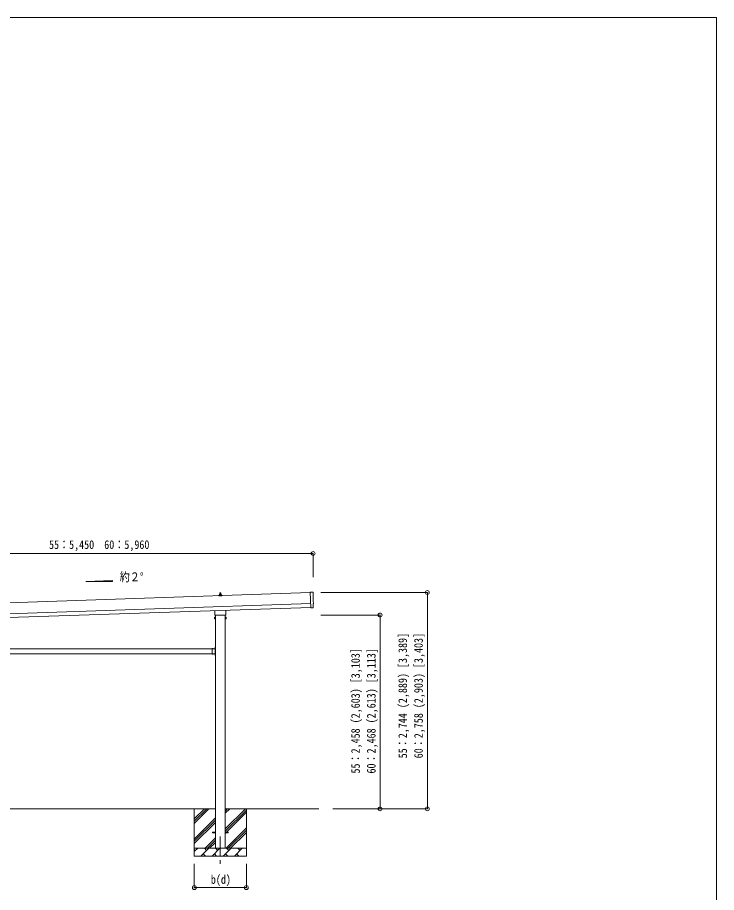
# Model space of a CAD drawing. Units: millimetres at full size, sheet at 1:50; details may follow other scales. Extents: x -14053 to 14053, y -9700 to 9700.
# Drawn here: x 4481 to 13347, y -1400 to 9700 of the extents above; entities that cross this region are included whole.
import ezdxf
from ezdxf.enums import TextEntityAlignment as Align

# ---------------------------------------------------------------- set-up
doc = ezdxf.new("R2010")
doc.units = ezdxf.units.MM
doc.header["$LTSCALE"] = 50
doc.header["$PDMODE"] = 32
doc.header["$PDSIZE"] = 50
doc.linetypes.add('CHAIN1', pattern=[8, 5, -1, 1, -1])
doc.linetypes.add('USER8', pattern=[4, 3, -1])
for name, color, linetype, lineweight in [('0-2_建具', 4, 'Continuous', 9), ('0-3_階段', 7, 'CHAIN1', 9), ('0-4_設備', 7, 'Continuous', 9), ('0-7_ハッチ', 7, 'Continuous', 9), ('0-8_外構', 6, 'Continuous', 9), ('F-0_ﾚｲﾔ240', 7, 'Continuous', 9)]:
    doc.layers.add(name, color=color, linetype=linetype, lineweight=lineweight)
doc.styles.add('ＭＳ ゴシック', font='')
doc.styles.get('ＭＳ ゴシック').set_extended_font_data('MS Gothic')

msp = doc.modelspace()

# ---------------------------------------------------------------- linework, layer by layer
at = {"layer": '0-2_建具'}
for p, q in [((8194.5, 2404.22), (2811.49, 2224.79)), ((7034.89, 2363.24), (7034.89, 2370.95)), ((7071.39, 2363.24), (7034.89, 2363.24)), ((7035.27, 2371.74), (7071, 2371.74)), ((7035.65, 2371.92), (7042.37, 2373.55)), ((7042.75, 2373.74), (7063.52, 2373.74)), ((7043.14, 2374.52), (7043.14, 2378.74)), ((7044.14, 2378.74), (7062.14, 2378.74)), ((7047.14, 2378.74), (7047.86, 2402.26)), ((7048.86, 2403.24), (7057.41, 2403.24)), ((7058.41, 2402.26), (7059.14, 2378.74)), ((7063.14, 2374.52), (7063.14, 2378.74)), ((7070.62, 2371.92), (7063.9, 2373.55)), ((7071.39, 2363.24), (7071.39, 2370.95)), ((2816.16, 2084.87), (8199.17, 2264.3)), ((2817.82, 2034.89), (8200.83, 2214.33)), ((6983.14, 2120.47), (6983.14, 2125.97)), ((6984.84, 2129.25), (6984.84, 2173.79)), ((7121.07, 2116.97), (6985.2, 2116.97)), ((6990.64, 2116.97), (6990.64, -838.86)), ((7115.64, -838.86), (7115.64, 2116.97)), ((7121.44, 2178.35), (7121.44, 2129.25)), ((7123.14, 2125.97), (7123.14, 2120.47)), ((8200.92, 2211.56), (8200.96, 2210.56)), ((8220.58, 2211.21), (8227.48, 2211.81)), ((6979.14, 2090.97), (6979.9, 2092.29)), ((6979.14, 2090.97), (6979.14, 2073.97)), ((6979.14, 2073.97), (6979.9, 2072.66)), ((6986.14, 2087.38), (6979.9, 2087.38)), ((6986.14, 2077.57), (6979.9, 2077.57)), ((6986.14, 2072.66), (6979.9, 2072.66)), ((6988.64, 2073.27), (6986.14, 2073.27)), ((7117.64, 2073.27), (7120.14, 2073.27)), ((7120.14, 2087.38), (7126.38, 2087.38)), ((7120.14, 2077.57), (7126.38, 2077.57)), ((7120.14, 2072.66), (7126.38, 2072.66)), ((7127.14, 2090.97), (7126.38, 2092.29)), ((7127.14, 2073.97), (7126.38, 2072.66)), ((7127.14, 2090.97), (7127.14, 2073.97)), ((4057.64, 1689.14), (6948.64, 1689.14)), ((6948.64, 1692.14), (6948.64, 1626.14)), ((6948.64, 1692.14), (6988.64, 1692.14)), ((6951.74, 1692.65), (6951.74, 1692.14)), ((6951.74, 1692.14), (6963.54, 1692.14)), ((6988.13, 1708.04), (6988.64, 1708.04)), ((6988.64, 1712.14), (6990.64, 1712.14)), ((6988.64, 1712.14), (6988.64, 1692.14)), ((6988.64, 1708.04), (6988.64, 1696.24)), ((6990.64, 1705.14), (6988.64, 1705.14)), ((6990.64, 1699.14), (6988.64, 1699.14)), ((6988.64, 1688.14), (6988.64, 1630.14)), ((6990.64, 1712.14), (6990.64, 1692.14)), ((4057.64, 1629.14), (6948.64, 1629.14)), ((6948.64, 1626.14), (6988.64, 1626.14)), ((6951.74, 1625.63), (6951.74, 1626.14)), ((6951.74, 1626.14), (6963.54, 1626.14)), ((6984.64, 1629.14), (6990.14, 1629.14)), ((6988.64, 1628.14), (6984.64, 1628.14)), ((6988.13, 1622.04), (6988.64, 1622.04)), ((6988.64, 1626.14), (6988.64, 1606.14)), ((6988.64, 1622.04), (6988.64, 1610.24)), ((6990.64, 1619.14), (6988.64, 1619.14)), ((6990.64, 1613.14), (6988.64, 1613.14)), ((6988.64, 1606.14), (6990.64, 1606.14)), ((6990.64, 1626.14), (6990.64, 1606.14)), ((6953.14, -634.36), (6990.64, -634.36)), ((6953.14, -643.36), (6953.14, -634.36)), ((6953.14, -643.36), (6990.64, -643.36)), ((7115.64, -634.36), (7153.14, -634.36)), ((7115.64, -643.36), (7153.14, -643.36)), ((7153.14, -643.36), (7153.14, -634.36))]:
    msp.add_line(p, q, dxfattribs=at)
for points in [[(8225.94, 2408.71), (8194.33, 2409.31), (8200.92, 2211.56)], [(8230.22, 2214.89), (8228.65, 2261.89), (8229.25, 2261.91)], [(8219.83, 2211.46), (8219.14, 2212.07), (8200.96, 2210.56)], [(6986.14, 2072.66), (6986.14, 2092.29), (6979.9, 2092.29)], [(6986.14, 2073.27), (6986.14, 2091.67), (6988.64, 2091.67)], [(7120.14, 2073.27), (7120.14, 2091.67), (7117.64, 2091.67)], [(7120.14, 2072.66), (7120.14, 2092.29), (7126.38, 2092.29)], [(6951.74, 1692.65), (6963.54, 1692.65), (6963.54, 1692.14)], [(6988.64, 1688.14), (6984.64, 1688.14), (6984.64, 1690.14), (6988.64, 1690.14)], [(6984.64, 1689.14), (6990.14, 1689.14), (6990.14, 1629.14)], [(6988.13, 1708.04), (6988.13, 1696.24), (6988.64, 1696.24)], [(6951.74, 1625.63), (6963.54, 1625.63), (6963.54, 1626.14)], [(6988.64, 1630.14), (6984.64, 1630.14), (6984.64, 1628.14)], [(6988.13, 1622.04), (6988.13, 1610.24), (6988.64, 1610.24)]]:
    msp.add_lwpolyline(points, dxfattribs=at)
for points in [[(6988.64, 2071.97), (6988.64, 2092.97), (6990.64, 2092.97), (6990.64, 2071.97)], [(7117.64, 2071.97), (7117.64, 2092.97), (7115.64, 2092.97), (7115.64, 2071.97)]]:
    msp.add_lwpolyline(points, close=True, dxfattribs=at)
at = {"layer": '0-2_建具', "linetype": 'USER8'}
for points in [[(6955.14, 1694.75), (6956.49, 1691.97), (6957.64, 1691.37)], [(6960.14, 1694.75), (6958.78, 1691.97), (6957.64, 1691.37)], [(6986.03, 1704.64), (6988.8, 1703.29), (6989.41, 1702.14)], [(6986.03, 1699.64), (6988.8, 1701), (6989.41, 1702.14)], [(6955.14, 1623.53), (6956.49, 1626.31), (6957.64, 1626.92)], [(6960.14, 1623.53), (6958.78, 1626.31), (6957.64, 1626.92)], [(6986.03, 1618.64), (6988.8, 1617.29), (6989.41, 1616.14)], [(6986.03, 1613.64), (6988.8, 1615), (6989.41, 1616.14)]]:
    msp.add_lwpolyline(points, dxfattribs=at)
at = {"layer": '0-2_建具'}
for centre, radius, start, end in [((7035.89, 2370.95), 1, 103.62699, 180), ((7042.14, 2374.52), 1, 283.62699, 0), ((7047.22, 2378.1), 4.13, 90, 171.17633), ((7044.14, 2377.74), 1, 90, 180), ((7048.86, 2402.24), 1, 90, 178.60509), ((7056.47, 2378.74), 4.83, 133.60282, 180), ((7049.8, 2378.74), 4.83, 0, 46.39718), ((7057.41, 2402.24), 1, 1.39491, 90), ((7059.05, 2378.1), 4.13, 8.82367, 90), ((7062.14, 2377.74), 1, 0, 90), ((7064.14, 2374.52), 1, 180, 256.37301), ((7070.39, 2370.95), 1, 0, 76.37301), ((6987.14, 2125.97), 4, 125.09963, 180), ((6987.14, 2120.47), 4, 180, 194.47751), ((6987.14, 2120.47), 4, 194.47751, 241.04498), ((7119.14, 2120.47), 4, 298.95502, 345.52249), ((7119.14, 2125.97), 4, 0, 54.90037), ((7119.14, 2120.47), 4, 345.52249, 0), ((6983.48, 2089.84), 4.34, 145.61575, 214.38425), ((6983.48, 2075.11), 4.34, 145.61575, 214.38425), ((6995.38, 2082.47), 16.24, 162.41205, 197.58795), ((7122.79, 2089.84), 4.34, 325.61575, 34.38425), ((7110.9, 2082.47), 16.24, 342.41205, 17.58795), ((7122.79, 2075.11), 4.34, 325.61575, 34.38425), ((6957.64, 1686.91), 8.23, 44.2189, 135.7811), ((6993.87, 1702.14), 8.23, 134.2189, 225.7811), ((6988.64, 1692.14), 2, 270, 0), ((6957.64, 1631.37), 8.23, 224.2189, 315.7811), ((6993.87, 1616.14), 8.23, 134.2189, 225.7811), ((6988.64, 1626.14), 2, 0, 90)]:
    msp.add_arc(centre, radius, start, end, dxfattribs=at)
for centre, major_axis, ratio, start_param, end_param in [((8225.88, 2405.71), (3, 0.1), 0.99863, 6.26838895, 7.80162176), ((12991.45, 2494.1), (-4760.73, -158.69), 0.99863, 6.26838895, 6.29767781), ((8229.11, 2266.31), (4.4, 0.15), 0.99863, 4.71238898, 6.29767781), ((8220.49, 2212.21), (0.75, -0.666), 0.9974, 4.71238898, 5.52523108), ((8227.22, 2214.8), (2.25, -2), 0.9974, 5.52523108, 7.04113953)]:
    msp.add_ellipse(centre, major_axis=major_axis, ratio=ratio, start_param=start_param, end_param=end_param, dxfattribs=at)
at = {"layer": '0-3_階段'}
msp.add_line((7053.14, -688.86), (7053.14, -1037.86), dxfattribs=at)
at = {"layer": '0-4_設備'}
for p, q in [((6990.64, -338.86), (4015.64, -338.86)), ((6723.14, -338.86), (6723.14, -938.86)), ((6723.14, -523.91), (6908.19, -338.86)), ((6723.14, -495.62), (6879.9, -338.86)), ((6723.14, -467.34), (6851.62, -338.86)), ((8304.02, -338.86), (7115.64, -338.86)), ((7115.64, -593.96), (7370.74, -338.86)), ((7115.64, -395.97), (7172.75, -338.86)), ((7115.64, -367.68), (7144.46, -338.86)), ((7115.64, -622.24), (7383.14, -354.74)), ((7115.64, -650.53), (7383.14, -383.03)), ((7383.14, -338.86), (7383.14, -938.86)), ((6723.14, -721.9), (6990.64, -454.4)), ((6723.14, -750.18), (6990.64, -482.68)), ((6723.14, -778.47), (6990.64, -510.97)), ((7125.29, -838.86), (7383.14, -581.02)), ((7153.58, -838.86), (7383.14, -609.3)), ((7181.86, -838.86), (7383.14, -637.58)), ((6860.74, -838.86), (6990.64, -708.96)), ((6889.02, -838.86), (6990.64, -737.24)), ((6917.3, -838.86), (6990.64, -765.53)), ((6723.14, -838.86), (7383.14, -838.86)), ((6723.14, -881.75), (6766.03, -838.86)), ((6737.48, -867.41), (6723.14, -853.07)), ((6807.45, -938.86), (6907.45, -838.86)), ((6878.9, -867.41), (6850.34, -838.86)), ((6948.87, -938.86), (7048.87, -838.86)), ((7020.32, -867.41), (6991.77, -838.86)), ((7090.29, -938.86), (7190.29, -838.86)), ((7161.74, -867.41), (7133.19, -838.86)), ((7231.72, -938.86), (7331.72, -838.86)), ((7303.16, -867.41), (7274.61, -838.86)), ((7379.85, -838.86), (7383.14, -835.57)), ((7383.14, -938.86), (6723.14, -938.86)), ((6836, -910.31), (6864.56, -938.86)), ((6977.43, -910.31), (7005.98, -938.86)), ((7118.85, -910.31), (7147.4, -938.86)), ((7260.27, -910.31), (7288.82, -938.86))]:
    msp.add_line(p, q, dxfattribs=at)
at = {"layer": '0-7_ハッチ', "color": 4}
for p, q in [((5347.82, 2546.33), (5683.82, 2558.75)), ((5683.82, 2558.75), (5683.82, 2546.33)), ((5683.82, 2546.33), (5347.82, 2546.33))]:
    msp.add_line(p, q, dxfattribs=at)
at = {"layer": '0-8_外構'}
for p, q in [((2780.49, 2900.11), (8230.16, 2900.11)), ((8230.16, 2900.11), (8230.16, 2600.11)), ((9679.16, 2405.26), (8329.16, 2405.26)), ((9679.16, 2405.26), (9679.16, -338.86)), ((9080.16, 2119.47), (8329.16, 2119.47)), ((9080.16, 2119.47), (9080.16, -338.86)), ((9080.16, -338.86), (8479.16, -338.86)), ((9679.16, -338.86), (8479.16, -338.86)), ((6723.14, -1337.86), (6723.14, -1037.86)), ((7383.14, -1337.86), (7383.14, -1037.86)), ((6723.14, -1337.86), (7383.14, -1337.86))]:
    msp.add_line(p, q, dxfattribs=at)
for p in [(8230.16, 2900.11), (9679.16, 2405.26), (9080.16, 2119.47), (9080.16, -338.86), (9679.16, -338.86), (6723.14, -1337.86), (7383.14, -1337.86)]:
    msp.add_point(p, dxfattribs=at)
at = {"layer": 'F-0_ﾚｲﾔ240', "color": 5, "lineweight": 5}
for p, q in [((-14053.43, 9700), (13346.57, 9700)), ((13346.57, 9700), (13346.57, -9700))]:
    msp.add_line(p, q, dxfattribs=at)

# ---------------------------------------------------------------- texts
at = {"layer": '0-7_ハッチ', "style": 'ＭＳ ゴシック', "width": 0.85}
msp.add_text('約２°', height=110, dxfattribs=at).set_placement((5778.02, 2514.44), align=Align.BOTTOM_LEFT)
at = {"layer": '0-8_外構', "color": 7, "style": 'ＭＳ ゴシック', "width": 0.85}
for s, p in [('55：5,450\u300060：5,960', (4880.33, 2925.11)), ('b(d)', (6933.14, -1322.86))]:
    msp.add_text(s, height=110, dxfattribs=at).set_placement(p, align=Align.BOTTOM_LEFT)
for s, p in [('55：2,744 (2,889) [3,389]', (9454.16, 301.95)), ('60：2,758 (2,903) [3,403]', (9654.16, 301.95)), ('55：2,458 (2,603) [3,103]', (8855.16, 109.06)), ('60：2,468 (2,613) [3,113]', (9055.16, 109.06))]:
    msp.add_text(s, height=110, rotation=90, dxfattribs=at).set_placement(p, align=Align.BOTTOM_LEFT)

doc.saveas('drawing.dxf')
